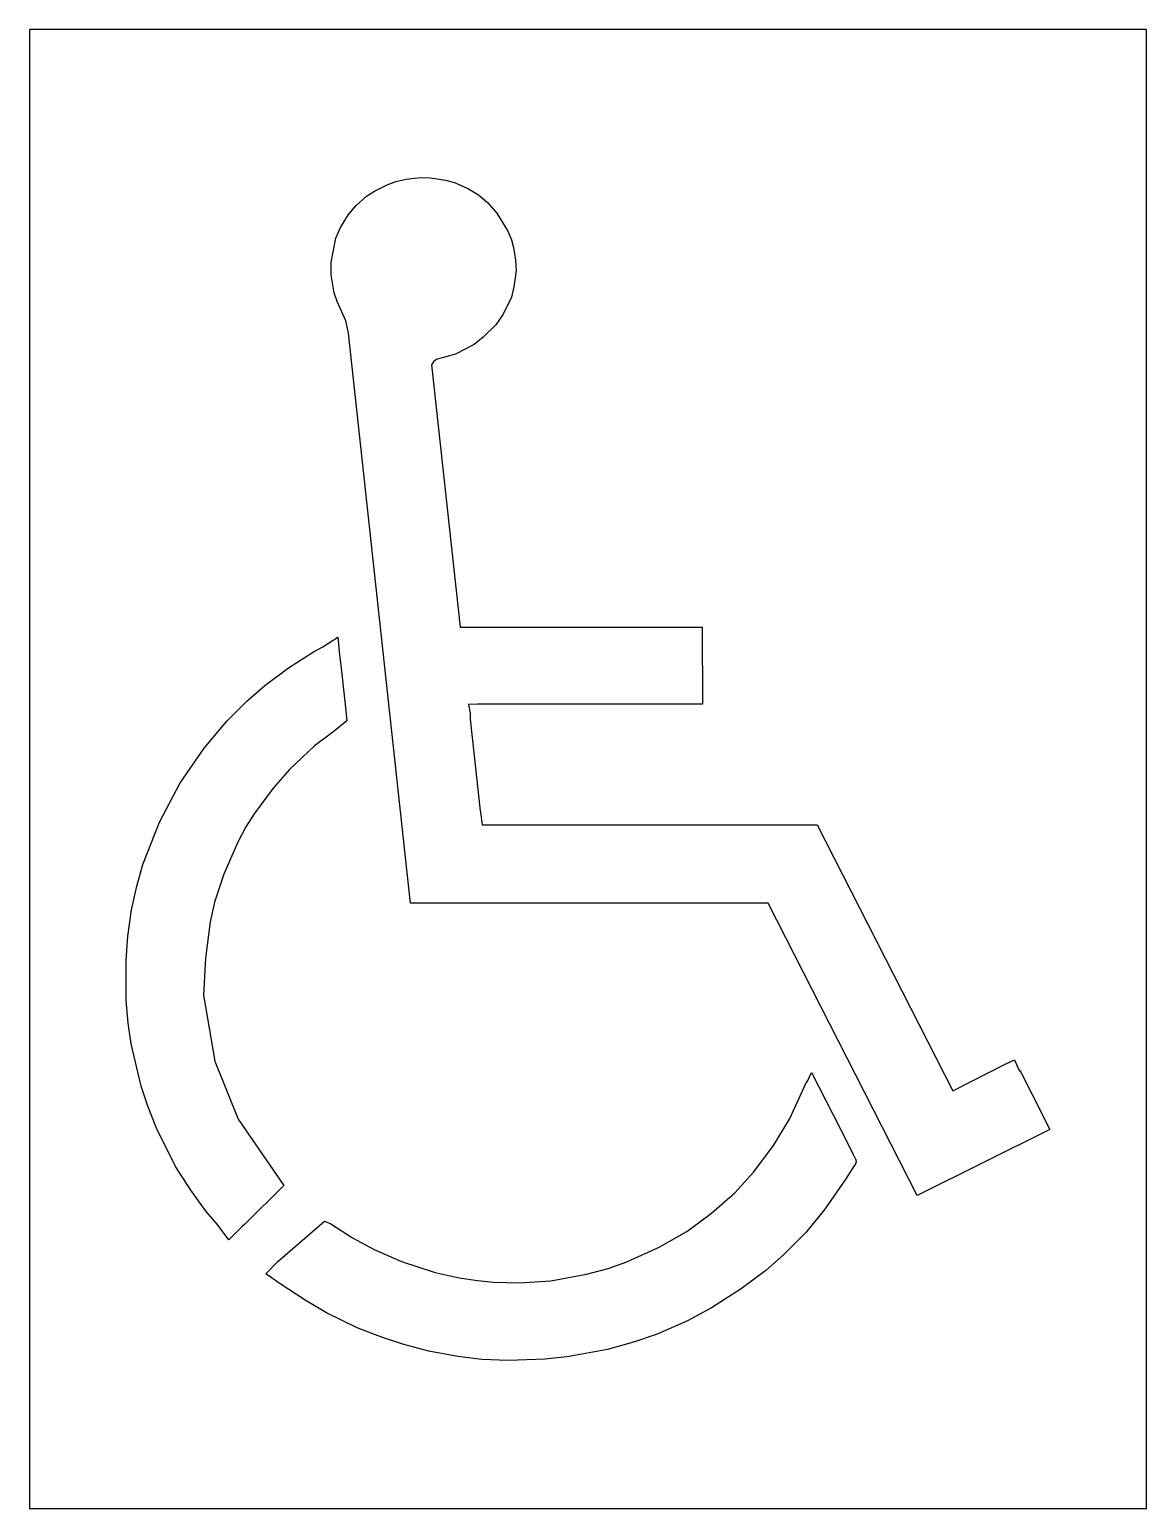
# Model space of a CAD drawing. Header units: inches. Extents: x 0 to 34, y 0 to 45.
import ezdxf

# ---------------------------------------------------------------- set-up
doc = ezdxf.new("R2010")
doc.units = ezdxf.units.IN
doc.header["$MEASUREMENT"] = 0
doc.layers.add('CUT', color=1, linetype='Continuous')

msp = doc.modelspace()

# ---------------------------------------------------------------- linework, layer by layer
at = {"layer": 'CUT'}
for points in [[(0, 0), (34, 0), (34, 45), (0, 45)], [(9.177, 37.542), (9.178, 37.927), (9.319, 38.655), (9.47, 38.976), (9.705, 39.375), (9.941, 39.643), (10.259, 39.932), (10.499, 40.087), (10.886, 40.279), (11.153, 40.38), (11.467, 40.447), (11.89, 40.5), (12.209, 40.489), (12.664, 40.418), (12.935, 40.344), (13.36, 40.155), (13.666, 39.97), (13.936, 39.734), (14.228, 39.417), (14.559, 38.865), (14.673, 38.604), (14.737, 38.365), (14.798, 37.98), (14.81, 37.663), (14.747, 37.168), (14.667, 36.858), (14.419, 36.342), (14.196, 36.02), (13.812, 35.642), (13.531, 35.422), (12.962, 35.125), (12.377, 34.96), (12.3, 34.894), (12.238, 34.795), (13.108, 26.82), (20.479, 26.82), (20.487, 24.471), (20.177, 24.468), (13.636, 24.468), (13.366, 24.467), (13.415, 24.202), (13.415, 24.018), (13.721, 21.229), (13.732, 21.183), (13.777, 20.799), (23.978, 20.799), (28.104, 12.706), (29.703, 13.514), (29.981, 13.649), (30.105, 13.366), (30.184, 13.25), (30.859, 11.94), (30.87, 11.906), (31.059, 11.535), (27.019, 9.52), (22.48, 18.418), (11.594, 18.418), (9.711, 35.766), (9.629, 36.142), (9.36, 36.724), (9.271, 36.993)], [(3.453, 19.59), (3.954, 20.887), (4.578, 22.062), (5.312, 23.129), (6.006, 23.956), (6.619, 24.567), (7.164, 25.037), (7.881, 25.582), (8.64, 26.066), (8.93, 26.22), (9.386, 26.51), (9.435, 25.972), (9.479, 25.66), (9.608, 24.461), (9.662, 23.967), (9.274, 23.656), (8.674, 23.2), (7.915, 22.481), (7.416, 21.912), (6.836, 21.131), (6.585, 20.736), (6.331, 20.258), (5.91, 19.303), (5.633, 18.448), (5.497, 17.854), (5.358, 16.741), (5.292, 15.622), (5.637, 13.609), (6.355, 11.84), (7.737, 9.829), (6.543, 8.639), (6.486, 8.592), (6.069, 8.178), (5.713, 8.646), (5.375, 9.039), (4.91, 9.682), (4.443, 10.407), (3.868, 11.57), (3.603, 12.237), (3.396, 12.852), (3.096, 14.135), (3.003, 14.762), (2.945, 15.468), (2.941, 16.683), (2.995, 17.417), (3.107, 18.213), (3.266, 18.939)], [(25.157, 10.523), (25.153, 10.508), (25.148, 10.493), (25.141, 10.478), (25.132, 10.465), (25.046, 10.338), (24.846, 10.029), (24.207, 9.106), (23.637, 8.411), (22.952, 7.72), (22.411, 7.243), (21.662, 6.679), (20.755, 6.099), (20.026, 5.706), (19.105, 5.3), (18.39, 5.056), (17.591, 4.833), (16.362, 4.609), (15.687, 4.546), (14.579, 4.5), (13.764, 4.536), (13.037, 4.618), (12.153, 4.786), (11.395, 4.985), (10.749, 5.197), (9.976, 5.495), (9.042, 5.948), (8.391, 6.332), (7.632, 6.838), (7.197, 7.136), (7.56, 7.518), (8.974, 8.742), (9.167, 8.658), (9.832, 8.236), (10.495, 7.875), (11.319, 7.51), (12.348, 7.184), (13.083, 7.021), (13.64, 6.937), (14.126, 6.887), (14.91, 6.868), (15.864, 6.93), (16.955, 7.131), (17.612, 7.303), (18.187, 7.501), (19.163, 7.947), (20.008, 8.426), (20.762, 8.982), (21.466, 9.601), (22.048, 10.241), (22.65, 11.048), (23.134, 11.847), (23.64, 12.946), (23.679, 12.999), (23.808, 13.261), (24.908, 11.102), (25.074, 10.769), (25.143, 10.632), (25.149, 10.618), (25.154, 10.603), (25.158, 10.587), (25.16, 10.571), (25.161, 10.555), (25.16, 10.539)]]:
    msp.add_lwpolyline(points, close=True, dxfattribs=at)

doc.saveas('drawing.dxf')
